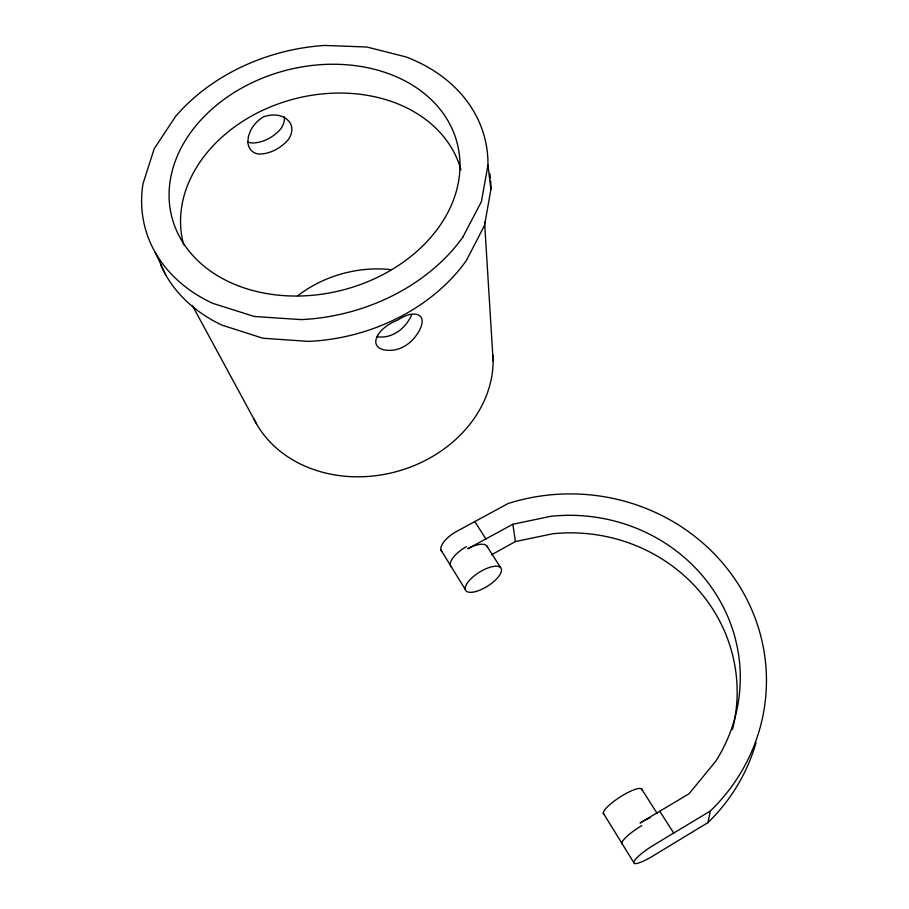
<?xml version="1.0" encoding="UTF-8"?>
<svg xmlns="http://www.w3.org/2000/svg" width="909" height="909" viewBox="0 0 909 909"><rect width="100%" height="100%" fill="white"/><g stroke="black" fill="none" stroke-linecap="round" stroke-linejoin="round"><path stroke-width="1.36" d="M490.655 180.914A168.926 131.487 -14.5 0 1 490.905 189.345L484.554 225.33L466.419 260.417A172.983 134.555 -14.7 0 1 308.571 341.375L262.951 338.239L222.035 325.161A169.063 131.635 -14.8 0 1 160.654 264.712M462.806 237.192A176.925 136.134 -14.6 0 1 301.084 319.604L254.395 316.502L212.592 303.299A172.915 133.191 -14.7 0 1 143.008 183.675L154.2 148.758L175.551 116.454A177.255 136.657 -14.6 0 1 324.854 45.45L366.872 47.007L405.948 56.903A172.778 133.032 -14.5 0 1 487.951 165.143L481.418 201.605L462.806 237.192M710.372 810.987L653.912 844.972A23.225 4.409 -32.8 0 0 633.721 862.414A23.225 4.409 -32.8 0 0 652.957 855.971L707.929 822.634L710.372 810.987A195.935 186.334 1 0 0 736.597 581.646A195.935 186.334 1 0 0 508.188 503.484L456.818 531.299A20.555 8.522 -32.2 0 0 442.104 551.843M649.924 817.827A23.032 4.738 -32.8 0 0 640.084 822.975L689.056 793.739L715.667 761.356A170.403 161.972 0.9 0 0 713.44 590.225A170.403 161.972 0.9 0 0 550.968 516.278L512.869 524.243L467.783 548.752A20.702 8.317 -32.3 0 1 487.588 547.525M491.587 554.763L515.426 541.559L552.615 533.776A166.074 158.643 1.9 0 1 732.427 729.563M376.826 336.739C390.006 338.75 402.051 331.115 408.834 320.195A25.918 12.726 -41.4 0 0 411.595 315.128M474.918 521.721L485.985 539.06M659.82 811.305L673.762 833.144M486.554 545.616L500.461 567.443M641.447 788.773L657.252 813.589M440.922 549.956L465.272 589.43M603.269 813.123L633.721 862.482M192.322 305.413L256.543 423.889M155.212 252.407L165.722 274.87M512.869 524.243L515.426 541.559M487.951 165.143L490.894 189.345M484.577 222.262L493.132 360.964M492.985 355.419A125.442 105.046 -15.3 0 1 395.654 471.828A125.442 105.046 -15.3 0 1 253.929 418.958M297.788 295.709A111.682 93.275 -15.3 0 1 391.006 269.643M183.72 244.896A143.599 111.921 -14.7 0 1 292.437 99.411A143.599 111.921 -14.7 0 1 460.931 169.847M489.94 173.914A168.926 131.487 -14.5 0 1 490.428 178.107M247.998 141.997A23.6 16.51 -45.2 0 0 251.327 142.952C262.576 143.338 273.859 137.077 280.995 128.601A23.577 17.419 -22.6 0 0 284.335 116.727M451.523 567.114A20.691 8.34 -32.3 0 1 466.453 546.65M603.985 814.259A22.805 5.136 -32.7 0 1 620.165 796.966A22.805 5.136 -32.7 0 1 642.027 790.001M622.483 844.245A23.055 4.704 -32.8 0 1 641.731 825.599M756.015 742.596A190.958 182.493 2 0 1 707.929 822.634M248.487 136.157L247.862 141.418A23.725 16.362 -44.9 0 0 258.508 154.041C269.803 154.314 281.086 148.019 288.312 139.577A23.714 17.282 -22.8 0 0 289.176 121.454L285.653 118.227L280.949 116.034A24.316 17.714 -22.7 0 0 263.178 116.943A24.327 16.771 -44.9 0 0 250.509 130.703L248.487 136.157M377.644 335.353L375.974 339.602A26.077 13.578 -24.2 0 0 385.473 350.101C398.721 351.988 410.743 344.306 417.64 333.398A26.077 12.476 -41.3 0 0 420.606 316.514L417.833 314.582L413.856 313.969A26.759 12.794 -41.3 0 0 397.699 320.093A26.759 13.93 -24.2 0 0 380.928 330.978L377.644 335.353M239.885 286.415A147.372 113.443 -14.6 0 0 459.965 167.097A147.372 113.443 -14.6 0 0 243.692 86.98A147.372 113.443 -14.6 0 0 239.885 286.415M475.566 591.589A20.896 8.067 -32.3 0 0 501.461 569.295A20.896 8.067 -32.3 0 0 473.01 576.885A20.896 8.067 -32.3 0 0 475.566 591.589"/></g></svg>
